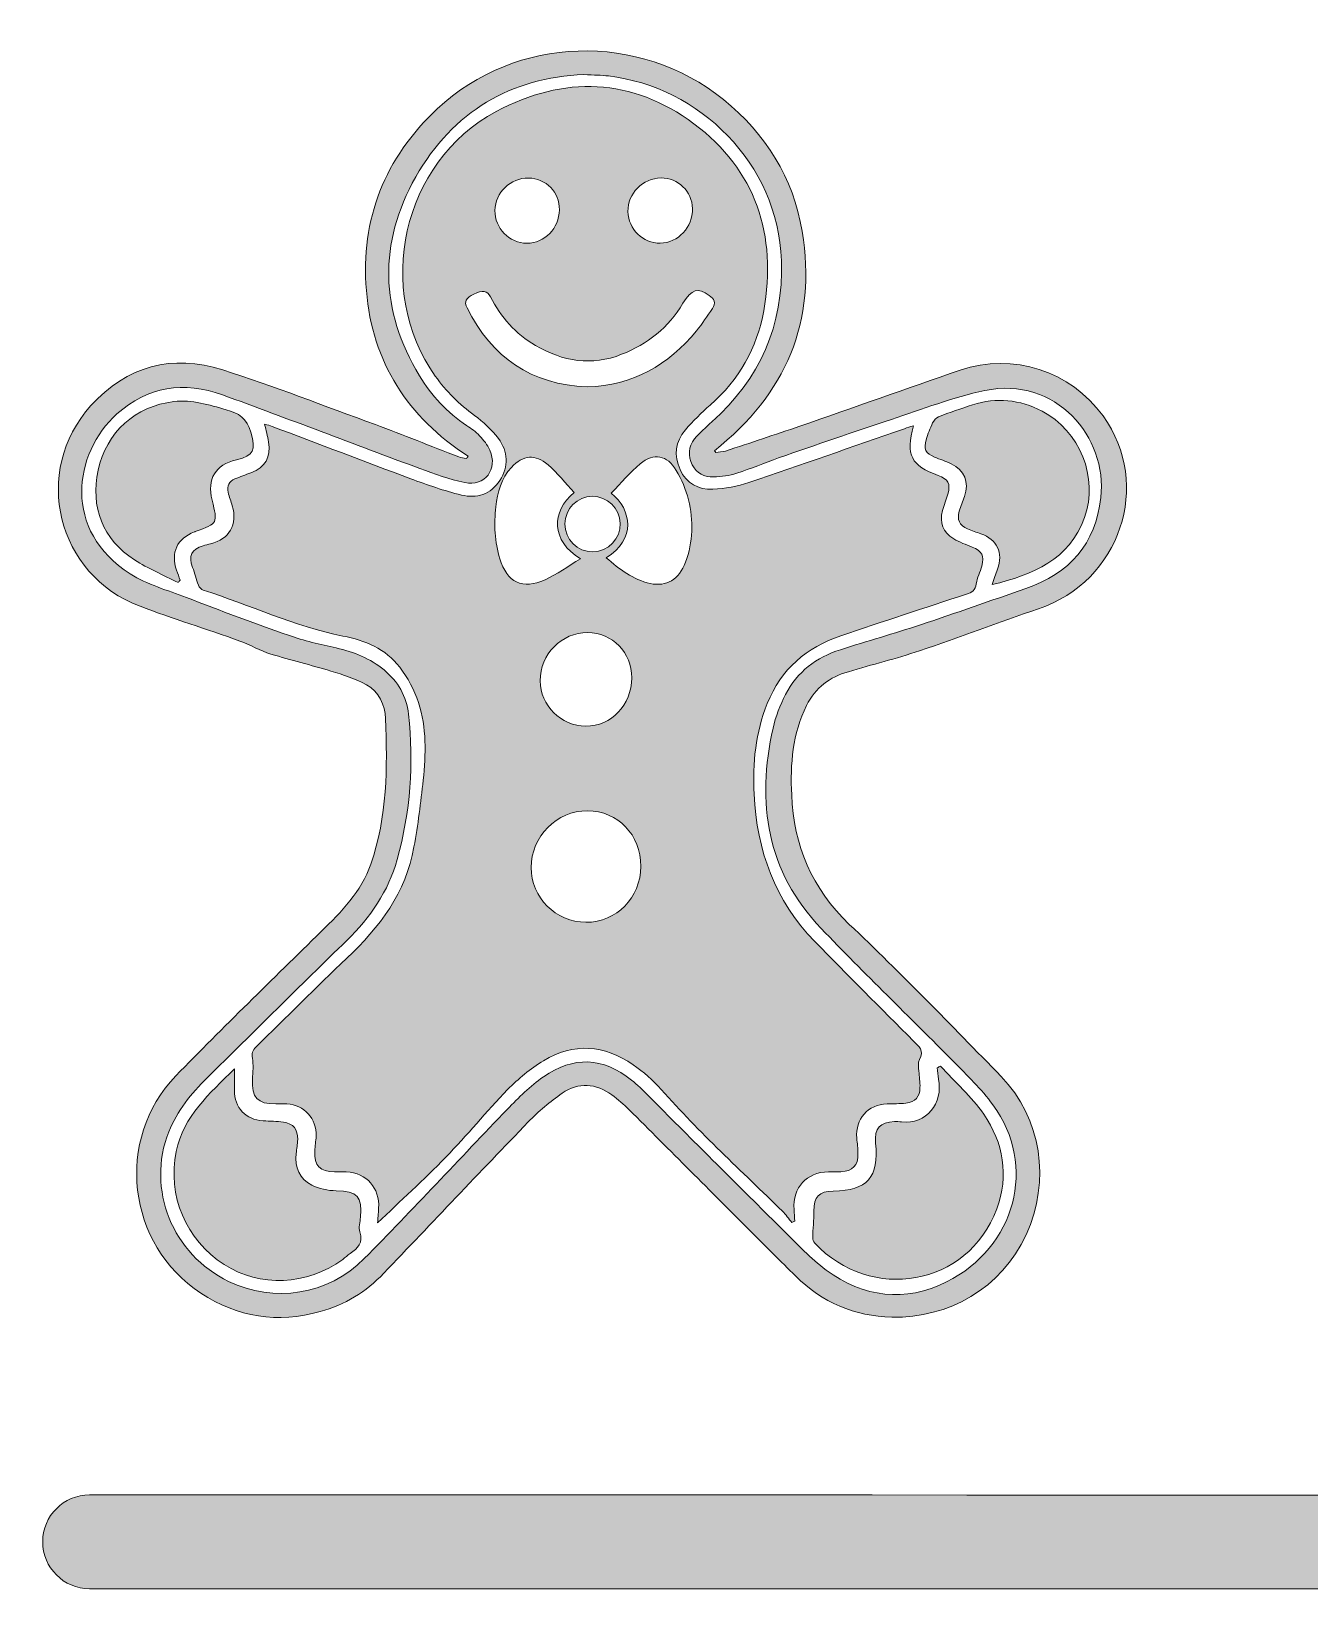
# Model space of a CAD drawing. Header units: inches. Extents: x 58 to 1022, y -797 to -283.
# Drawn here: x 67.8 to 185.8, y -506.6 to -361.8 of the extents above; entities that cross this region are included whole.
import ezdxf

# ---------------------------------------------------------------- set-up
doc = ezdxf.new("R2010")
doc.units = ezdxf.units.IN
doc.header["$MEASUREMENT"] = 0
doc.layers.add('Layer 1', color=7, linetype='Continuous')

# ---------------------------------------------------------------- blocks, each defined once
blk = doc.blocks.new('block 20')
at = {"layer": 'Layer 1', "true_color": 0x680b10}
h = blk.add_hatch(color=246, dxfattribs=at)
h.dxf.hatch_style = 2
edge = h.paths.add_edge_path()
edge.add_spline(control_points=[(945.03, -506.59), (919.17, -506.59), (882.68, -506.5), (831.04, -506.37), (695.54, -506.04), (468.75, -505.49), (73.21, -505.49), (70.82, -505.49), (68.89, -503.55), (68.89, -501.16), (68.89, -498.78), (70.82, -496.84), (73.21, -496.84), (468.76, -496.84), (695.55, -497.4), (831.06, -497.73), (959.47, -498.04), (999.78, -498.14), (1004.98, -497.23), (1006.61, -496.49), (1008.61, -496.82), (1009.91, -498.19), (1011.55, -499.92), (1011.48, -502.66), (1009.75, -504.3), (1007.88, -506.07), (1007.33, -506.59), (945.03, -506.59)], knot_values=[0, 0, 0, 0, 1, 1, 1, 2, 2, 2, 3, 3, 3, 4, 4, 4, 5, 5, 5, 6, 6, 6, 7, 7, 7, 8, 8, 8, 9, 9, 9, 9], degree=3, periodic=1)
edge = h.paths.add_edge_path()
edge.add_spline(control_points=[(1003.81, -498.02), (1003.81, -498.02), (1003.8, -498.02), (1003.8, -498.03), (1003.8, -498.02), (1003.81, -498.02), (1003.81, -498.02)], knot_values=[0, 0, 0, 0, 1, 1, 1, 2, 2, 2, 2], degree=3, periodic=1)
edge = h.paths.add_edge_path()
edge.add_spline(control_points=[(1003.82, -498.01), (1003.82, -498.01), (1003.82, -498.01), (1003.82, -498.01), (1003.82, -498.01), (1003.82, -498.01), (1003.82, -498.01)], knot_values=[0, 0, 0, 0, 1, 1, 1, 2, 2, 2, 2], degree=3, periodic=1)
at = {"layer": 'Layer 1', "lineweight": 0}
blk.add_open_spline([(945.03, -506.59), (919.17, -506.59), (882.68, -506.5), (831.04, -506.37), (695.54, -506.04), (468.75, -505.49), (73.21, -505.49), (70.82, -505.49), (68.89, -503.55), (68.89, -501.16), (68.89, -498.78), (70.82, -496.84), (73.21, -496.84), (468.76, -496.84), (695.55, -497.4), (831.06, -497.73), (959.47, -498.04), (999.78, -498.14), (1004.98, -497.23), (1006.61, -496.49), (1008.61, -496.82), (1009.91, -498.19), (1011.55, -499.92), (1011.48, -502.66), (1009.75, -504.3), (1007.88, -506.07), (1007.33, -506.59), (945.03, -506.59)], degree=3, knots=[0, 0, 0, 0, 1, 1, 1, 2, 2, 2, 3, 3, 3, 4, 4, 4, 5, 5, 5, 6, 6, 6, 7, 7, 7, 8, 8, 8, 9, 9, 9, 9], dxfattribs=at)
blk = doc.blocks.new('block 30')
at = {"layer": 'Layer 1', "true_color": 0x680b10}
h = blk.add_hatch(color=246, dxfattribs=at)
h.dxf.hatch_style = 2
edge = h.paths.add_edge_path()
edge.add_spline(control_points=[(130.99, -400.67), (131.29, -400.63), (131.61, -400.62), (131.89, -400.53), (134.18, -399.78), (136.47, -399.03), (138.75, -398.24), (143.69, -396.53), (148.62, -394.77), (153.56, -393.07), (158.41, -391.41), (163.74, -393.14), (166.73, -397.3), (171.3, -403.66), (168.32, -412.53), (160.77, -415.09), (157.1, -416.34), (153.48, -417.73), (149.8, -418.96), (147.64, -419.69), (145.42, -420.24), (143.23, -420.89), (141.52, -421.39), (140.19, -422.35), (139.37, -424), (138.07, -426.62), (137.87, -429.41), (138, -432.25), (138.21, -436.93), (139.84, -440.89), (143.32, -444.2), (148.11, -448.75), (152.72, -453.49), (157.32, -458.23), (161.05, -462.07), (161.92, -467.87), (159.63, -472.83), (157.34, -477.78), (152.49, -480.55), (147.24, -480.44), (143.81, -480.36), (140.81, -479.08), (138.35, -476.64), (136.98, -475.29), (135.62, -473.92), (134.25, -472.56), (130.5, -468.8), (126.76, -465.05), (123, -461.3), (122.51, -460.81), (121.98, -460.35), (121.42, -459.94), (119.93, -458.85), (118.34, -458.74), (116.83, -459.78), (115.71, -460.56), (114.64, -461.45), (113.7, -462.43), (109.22, -467.06), (104.81, -471.74), (100.36, -476.39), (98.73, -478.1), (96.76, -479.3), (94.49, -479.93), (90.59, -481.02), (86.87, -480.46), (83.49, -478.24), (76.66, -473.76), (75.52, -464.02), (81.18, -458.18), (85.56, -453.66), (90.09, -449.29), (94.58, -444.87), (96.45, -443.04), (98.28, -441.19), (99.17, -438.64), (100.7, -434.27), (100.7, -429.74), (100.52, -425.2), (100.47, -423.97), (99.93, -422.73), (98.77, -422.1), (97.75, -421.54), (96.61, -421.18), (95.49, -420.83), (93.65, -420.27), (91.78, -419.84), (89.95, -419.26), (88.96, -418.96), (88.06, -418.41), (87.08, -418.06), (84.02, -416.97), (80.91, -415.99), (77.87, -414.85), (70.2, -411.99), (67.85, -402.41), (73.34, -396.34), (76.65, -392.68), (80.84, -391.56), (85.5, -393.05), (90.25, -394.56), (94.9, -396.38), (99.59, -398.1), (102.16, -399.05), (104.71, -400.08), (107.28, -401.07), (107.49, -401.15), (107.73, -401.18), (107.97, -401.23), (108.03, -401.16), (108.09, -401.09), (108.15, -401.01), (102.56, -397.4), (99.31, -392.35), (98.76, -385.73), (98.22, -379.11), (100.45, -373.49), (105.3, -368.96), (112.57, -362.17), (123.91, -361.82), (131.71, -368.11), (135.61, -371.26), (138.14, -375.31), (138.97, -380.26), (140.35, -388.57), (137.47, -395.29), (130.87, -400.5), (130.91, -400.56), (130.95, -400.62), (130.99, -400.67)], knot_values=[0, 0, 0, 0, 1, 1, 1, 2, 2, 2, 3, 3, 3, 4, 4, 4, 5, 5, 5, 6, 6, 6, 7, 7, 7, 8, 8, 8, 9, 9, 9, 10, 10, 10, 11, 11, 11, 12, 12, 12, 13, 13, 13, 14, 14, 14, 15, 15, 15, 16, 16, 16, 17, 17, 17, 18, 18, 18, 19, 19, 19, 20, 20, 20, 21, 21, 21, 22, 22, 22, 23, 23, 23, 24, 24, 24, 25, 25, 25, 26, 26, 26, 27, 27, 27, 28, 28, 28, 29, 29, 29, 30, 30, 30, 31, 31, 31, 32, 32, 32, 33, 33, 33, 34, 34, 34, 35, 35, 35, 36, 36, 36, 37, 37, 37, 38, 38, 38, 39, 39, 39, 40, 40, 40, 41, 41, 41, 42, 42, 42, 43, 43, 43, 43], degree=3, periodic=1)
edge = h.paths.add_edge_path()
edge.add_spline(control_points=[(103.31, -375.25), (99.85, -381.34), (100.01, -387.56), (103.66, -393.59), (104.77, -395.41), (106.21, -396.98), (108.01, -398.18), (108.43, -398.46), (108.86, -398.75), (109.2, -399.12), (109.57, -399.51), (109.94, -399.96), (110.15, -400.46), (110.91, -402.22), (109.72, -403.81), (107.83, -403.44), (106.42, -403.16), (105.05, -402.65), (103.7, -402.15), (97.62, -399.9), (91.57, -397.57), (85.48, -395.35), (81.93, -394.05), (78.56, -394.6), (75.74, -397.11), (71.71, -400.71), (70.71, -407.91), (76.97, -411.87), (78.54, -412.85), (80.4, -413.38), (82.15, -414.05), (85.28, -415.24), (88.41, -416.43), (91.58, -417.53), (93, -418.03), (94.49, -418.39), (95.97, -418.7), (97.61, -419.04), (99.11, -419.69), (100.39, -420.73), (101.66, -421.76), (102.48, -423.18), (102.65, -424.81), (103.14, -429.34), (102.83, -433.82), (101.6, -438.22), (100.79, -441.14), (99.12, -443.56), (96.95, -445.68), (92.63, -449.89), (88.35, -454.12), (84.07, -458.37), (82.6, -459.82), (81.29, -461.39), (80.52, -463.34), (78.44, -468.62), (80.87, -474.67), (86.05, -477.14), (90.25, -479.14), (95.19, -478.43), (98.56, -475.04), (103.04, -470.52), (107.35, -465.84), (111.77, -461.26), (112.8, -460.18), (113.88, -459.12), (115.09, -458.27), (117.86, -456.33), (120.58, -456.45), (123.22, -458.57), (124.31, -459.44), (125.24, -460.5), (126.23, -461.48), (129.91, -465.14), (133.57, -468.81), (137.26, -472.45), (138.52, -473.7), (139.75, -475.04), (141.17, -476.09), (144.62, -478.63), (148.48, -479.1), (152.3, -477.19), (158.65, -474), (160.7, -466.48), (156.56, -460.84), (155.5, -459.4), (154.19, -458.12), (152.92, -456.84), (148.87, -452.74), (144.71, -448.75), (140.73, -444.58), (135.69, -439.32), (134.74, -432.97), (136.28, -426.09), (136.52, -425.03), (136.94, -423.98), (137.44, -423), (138.51, -420.9), (140.27, -419.56), (142.5, -418.86), (144.96, -418.08), (147.44, -417.37), (149.89, -416.56), (153.14, -415.49), (156.36, -414.34), (159.6, -413.22), (163.63, -411.84), (166.06, -409.11), (166.53, -404.82), (167.14, -399.26), (162.4, -393.58), (155.82, -394.95), (152.89, -395.57), (150.06, -396.68), (147.2, -397.62), (143.72, -398.77), (140.26, -399.96), (136.8, -401.16), (135.5, -401.61), (134.24, -402.17), (132.93, -402.58), (132.25, -402.8), (131.52, -402.89), (130.8, -402.92), (129.95, -402.95), (129.23, -402.6), (128.83, -401.81), (128.41, -400.98), (128.47, -400.14), (129.04, -399.42), (129.51, -398.84), (130.08, -398.35), (130.63, -397.85), (135.08, -393.88), (137.26, -388.93), (137.05, -382.97), (136.74, -373.95), (129.47, -366.92), (121.09, -365.93), (120.44, -365.86), (119.79, -365.85), (118.83, -365.79), (112.14, -366.09), (106.74, -369.18), (103.31, -375.25)], knot_values=[0, 0, 0, 0, 1, 1, 1, 2, 2, 2, 3, 3, 3, 4, 4, 4, 5, 5, 5, 6, 6, 6, 7, 7, 7, 8, 8, 8, 9, 9, 9, 10, 10, 10, 11, 11, 11, 12, 12, 12, 13, 13, 13, 14, 14, 14, 15, 15, 15, 16, 16, 16, 17, 17, 17, 18, 18, 18, 19, 19, 19, 20, 20, 20, 21, 21, 21, 22, 22, 22, 23, 23, 23, 24, 24, 24, 25, 25, 25, 26, 26, 26, 27, 27, 27, 28, 28, 28, 29, 29, 29, 30, 30, 30, 31, 31, 31, 32, 32, 32, 33, 33, 33, 34, 34, 34, 35, 35, 35, 36, 36, 36, 37, 37, 37, 38, 38, 38, 39, 39, 39, 40, 40, 40, 41, 41, 41, 42, 42, 42, 43, 43, 43, 44, 44, 44, 45, 45, 45, 46, 46, 46, 47, 47, 47, 48, 48, 48, 48], degree=3, periodic=1)
at = {"layer": 'Layer 1', "lineweight": 0}
for points, knots in [([(130.99, -400.67), (131.29, -400.63), (131.61, -400.62), (131.89, -400.53), (134.18, -399.78), (136.47, -399.03), (138.75, -398.24), (143.69, -396.53), (148.62, -394.77), (153.56, -393.07), (158.41, -391.41), (163.74, -393.14), (166.73, -397.3), (171.3, -403.66), (168.32, -412.53), (160.77, -415.09), (157.1, -416.34), (153.48, -417.73), (149.8, -418.96), (147.64, -419.69), (145.42, -420.24), (143.23, -420.89), (141.52, -421.39), (140.19, -422.35), (139.37, -424), (138.07, -426.62), (137.87, -429.41), (138, -432.25), (138.21, -436.93), (139.84, -440.89), (143.32, -444.2), (148.11, -448.75), (152.72, -453.49), (157.32, -458.23), (161.05, -462.07), (161.92, -467.87), (159.63, -472.83), (157.34, -477.78), (152.49, -480.55), (147.24, -480.44), (143.81, -480.36), (140.81, -479.08), (138.35, -476.64), (136.98, -475.29), (135.62, -473.92), (134.25, -472.56), (130.5, -468.8), (126.76, -465.05), (123, -461.3), (122.51, -460.81), (121.98, -460.35), (121.42, -459.94), (119.93, -458.85), (118.34, -458.74), (116.83, -459.78), (115.71, -460.56), (114.64, -461.45), (113.7, -462.43), (109.22, -467.06), (104.81, -471.74), (100.36, -476.39), (98.73, -478.1), (96.76, -479.3), (94.49, -479.93), (90.59, -481.02), (86.87, -480.46), (83.49, -478.24), (76.66, -473.76), (75.52, -464.02), (81.18, -458.18), (85.56, -453.66), (90.09, -449.29), (94.58, -444.87), (96.45, -443.04), (98.28, -441.19), (99.17, -438.64), (100.7, -434.27), (100.7, -429.74), (100.52, -425.2), (100.47, -423.97), (99.93, -422.73), (98.77, -422.1), (97.75, -421.54), (96.61, -421.18), (95.49, -420.83), (93.65, -420.27), (91.78, -419.84), (89.95, -419.26), (88.96, -418.96), (88.06, -418.41), (87.08, -418.06), (84.02, -416.97), (80.91, -415.99), (77.87, -414.85), (70.2, -411.99), (67.85, -402.41), (73.34, -396.34), (76.65, -392.68), (80.84, -391.56), (85.5, -393.05), (90.25, -394.56), (94.9, -396.38), (99.59, -398.1), (102.16, -399.05), (104.71, -400.08), (107.28, -401.07), (107.49, -401.15), (107.73, -401.18), (107.97, -401.23), (108.03, -401.16), (108.09, -401.09), (108.15, -401.01), (102.56, -397.4), (99.31, -392.35), (98.76, -385.73), (98.22, -379.11), (100.45, -373.49), (105.3, -368.96), (112.57, -362.17), (123.91, -361.82), (131.71, -368.11), (135.61, -371.26), (138.14, -375.31), (138.97, -380.26), (140.35, -388.57), (137.47, -395.29), (130.87, -400.5), (130.91, -400.56), (130.95, -400.62), (130.99, -400.67)], [0, 0, 0, 0, 1, 1, 1, 2, 2, 2, 3, 3, 3, 4, 4, 4, 5, 5, 5, 6, 6, 6, 7, 7, 7, 8, 8, 8, 9, 9, 9, 10, 10, 10, 11, 11, 11, 12, 12, 12, 13, 13, 13, 14, 14, 14, 15, 15, 15, 16, 16, 16, 17, 17, 17, 18, 18, 18, 19, 19, 19, 20, 20, 20, 21, 21, 21, 22, 22, 22, 23, 23, 23, 24, 24, 24, 25, 25, 25, 26, 26, 26, 27, 27, 27, 28, 28, 28, 29, 29, 29, 30, 30, 30, 31, 31, 31, 32, 32, 32, 33, 33, 33, 34, 34, 34, 35, 35, 35, 36, 36, 36, 37, 37, 37, 38, 38, 38, 39, 39, 39, 40, 40, 40, 41, 41, 41, 42, 42, 42, 43, 43, 43, 43]), ([(103.31, -375.25), (99.85, -381.34), (100.01, -387.56), (103.66, -393.59), (104.77, -395.41), (106.21, -396.98), (108.01, -398.18), (108.43, -398.46), (108.86, -398.75), (109.2, -399.12), (109.57, -399.51), (109.94, -399.96), (110.15, -400.46), (110.91, -402.22), (109.72, -403.81), (107.83, -403.44), (106.42, -403.16), (105.05, -402.65), (103.7, -402.15), (97.62, -399.9), (91.57, -397.57), (85.48, -395.35), (81.93, -394.05), (78.56, -394.6), (75.74, -397.11), (71.71, -400.71), (70.71, -407.91), (76.97, -411.87), (78.54, -412.85), (80.4, -413.38), (82.15, -414.05), (85.28, -415.24), (88.41, -416.43), (91.58, -417.53), (93, -418.03), (94.49, -418.39), (95.97, -418.7), (97.61, -419.04), (99.11, -419.69), (100.39, -420.73), (101.66, -421.76), (102.48, -423.18), (102.65, -424.81), (103.14, -429.34), (102.83, -433.82), (101.6, -438.22), (100.79, -441.14), (99.12, -443.56), (96.95, -445.68), (92.63, -449.89), (88.35, -454.12), (84.07, -458.37), (82.6, -459.82), (81.29, -461.39), (80.52, -463.34), (78.44, -468.62), (80.87, -474.67), (86.05, -477.14), (90.25, -479.14), (95.19, -478.43), (98.56, -475.04), (103.04, -470.52), (107.35, -465.84), (111.77, -461.26), (112.8, -460.18), (113.88, -459.12), (115.09, -458.27), (117.86, -456.33), (120.58, -456.45), (123.22, -458.57), (124.31, -459.44), (125.24, -460.5), (126.23, -461.48), (129.91, -465.14), (133.57, -468.81), (137.26, -472.45), (138.52, -473.7), (139.75, -475.04), (141.17, -476.09), (144.62, -478.63), (148.48, -479.1), (152.3, -477.19), (158.65, -474), (160.7, -466.48), (156.56, -460.84), (155.5, -459.4), (154.19, -458.12), (152.92, -456.84), (148.87, -452.74), (144.71, -448.75), (140.73, -444.58), (135.69, -439.32), (134.74, -432.97), (136.28, -426.09), (136.52, -425.03), (136.94, -423.98), (137.44, -423), (138.51, -420.9), (140.27, -419.56), (142.5, -418.86), (144.96, -418.08), (147.44, -417.37), (149.89, -416.56), (153.14, -415.49), (156.36, -414.34), (159.6, -413.22), (163.63, -411.84), (166.06, -409.11), (166.53, -404.82), (167.14, -399.26), (162.4, -393.58), (155.82, -394.95), (152.89, -395.57), (150.06, -396.68), (147.2, -397.62), (143.72, -398.77), (140.26, -399.96), (136.8, -401.16), (135.5, -401.61), (134.24, -402.17), (132.93, -402.58), (132.25, -402.8), (131.52, -402.89), (130.8, -402.92), (129.95, -402.95), (129.23, -402.6), (128.83, -401.81), (128.41, -400.98), (128.47, -400.14), (129.04, -399.42), (129.51, -398.84), (130.08, -398.35), (130.63, -397.85), (135.08, -393.88), (137.26, -388.93), (137.05, -382.97), (136.74, -373.95), (129.47, -366.92), (121.09, -365.93), (120.44, -365.86), (119.79, -365.85), (118.83, -365.79), (112.14, -366.09), (106.74, -369.18), (103.31, -375.25)], [0, 0, 0, 0, 1, 1, 1, 2, 2, 2, 3, 3, 3, 4, 4, 4, 5, 5, 5, 6, 6, 6, 7, 7, 7, 8, 8, 8, 9, 9, 9, 10, 10, 10, 11, 11, 11, 12, 12, 12, 13, 13, 13, 14, 14, 14, 15, 15, 15, 16, 16, 16, 17, 17, 17, 18, 18, 18, 19, 19, 19, 20, 20, 20, 21, 21, 21, 22, 22, 22, 23, 23, 23, 24, 24, 24, 25, 25, 25, 26, 26, 26, 27, 27, 27, 28, 28, 28, 29, 29, 29, 30, 30, 30, 31, 31, 31, 32, 32, 32, 33, 33, 33, 34, 34, 34, 35, 35, 35, 36, 36, 36, 37, 37, 37, 38, 38, 38, 39, 39, 39, 40, 40, 40, 41, 41, 41, 42, 42, 42, 43, 43, 43, 44, 44, 44, 45, 45, 45, 46, 46, 46, 47, 47, 47, 48, 48, 48, 48])]:
    blk.add_open_spline(points, degree=3, knots=knots, dxfattribs=at)
blk = doc.blocks.new('block 31')
at = {"layer": 'Layer 1', "true_color": 0x680b10}
h = blk.add_hatch(color=246, dxfattribs=at)
h.dxf.hatch_style = 2
edge = h.paths.add_edge_path()
edge.add_spline(control_points=[(99.89, -470.39), (99.99, -468.49), (98.81, -467.17), (96.9, -467.03), (96.54, -467.01), (96.18, -467.03), (95.82, -467.03), (94.48, -467.03), (93.93, -466.46), (94, -465.11), (94.02, -464.65), (94.1, -464.2), (94.12, -463.74), (94.18, -462.12), (93.04, -460.86), (91.42, -460.76), (91.09, -460.73), (90.75, -460.76), (90.41, -460.77), (88.7, -460.77), (88.15, -460.18), (88.25, -458.48), (88.29, -457.83), (88.34, -457.17), (88.24, -456.54), (88.18, -456.1), (88.25, -455.82), (88.56, -455.52), (91.36, -452.8), (94.1, -450.01), (96.94, -447.33), (99.99, -444.48), (102.4, -441.27), (103.15, -437.06), (103.52, -435.02), (103.78, -432.96), (104, -430.9), (104.25, -428.5), (104.33, -426.06), (103.56, -423.74), (103.18, -422.58), (102.57, -421.44), (101.83, -420.47), (100.54, -418.77), (98.61, -418), (96.6, -417.6), (92.12, -416.72), (88.02, -414.73), (83.7, -413.36), (83.52, -413.31), (83.33, -413.09), (83.26, -412.91), (83.05, -412.37), (82.92, -411.81), (82.72, -411.27), (82.33, -410.2), (82.6, -409.62), (83.69, -409.27), (83.91, -409.2), (84.15, -409.15), (84.38, -409.09), (86.11, -408.68), (86.9, -407.3), (86.38, -405.58), (86.26, -405.17), (86.11, -404.76), (86.01, -404.34), (85.88, -403.77), (86.07, -403.33), (86.63, -403.11), (87.12, -402.91), (87.62, -402.73), (88.11, -402.54), (89.46, -402.01), (89.97, -401.12), (89.73, -399.69), (89.64, -399.16), (89.5, -398.63), (89.37, -398.04), (89.66, -398.13), (89.87, -398.19), (90.07, -398.26), (94.33, -399.87), (98.58, -401.5), (102.85, -403.09), (104.39, -403.66), (105.94, -404.21), (107.52, -404.59), (108.94, -404.94), (110.24, -404.53), (111.07, -403.24), (111.91, -401.95), (111.84, -400.58), (110.94, -399.38), (110.33, -398.57), (109.55, -397.84), (108.72, -397.24), (107.32, -396.22), (106.12, -395.02), (105.12, -393.62), (99.48, -385.73), (102, -373.88), (110.72, -369.22), (117, -365.86), (123.27, -366.09), (128.98, -370.34), (134.7, -374.6), (136.66, -380.61), (135.42, -387.59), (134.81, -391.02), (133.15, -393.96), (130.49, -396.29), (129.67, -397), (128.9, -397.77), (128.19, -398.58), (127.25, -399.67), (127.12, -400.93), (127.7, -402.24), (128.28, -403.53), (129.39, -404.12), (130.74, -404.05), (131.85, -403.99), (133, -403.79), (134.06, -403.44), (138.85, -401.82), (143.62, -400.13), (148.4, -398.47), (148.66, -398.38), (148.92, -398.31), (149.24, -398.21), (148.5, -400.9), (149.02, -401.9), (151.52, -402.78), (152.43, -403.1), (152.68, -403.57), (152.41, -404.51), (152.27, -405.02), (152.05, -405.51), (151.92, -406.02), (151.63, -407.17), (151.94, -408), (152.95, -408.63), (153.48, -408.95), (154.08, -409.17), (154.66, -409.4), (155.56, -409.76), (155.81, -410.19), (155.55, -411.14), (155.39, -411.69), (155.12, -412.23), (155.03, -412.79), (154.94, -413.36), (154.63, -413.57), (154.13, -413.74), (150.26, -415), (146.4, -416.27), (142.54, -417.58), (139.36, -418.65), (137.03, -420.64), (135.75, -423.81), (134.66, -426.51), (134.39, -429.33), (134.53, -432.19), (134.79, -437.38), (136.44, -442.01), (140.14, -445.78), (143.16, -448.87), (146.21, -451.92), (149.25, -454.98), (149.73, -455.46), (150.26, -455.85), (149.78, -456.67), (149.62, -456.94), (149.72, -457.38), (149.74, -457.74), (149.76, -458.24), (149.86, -458.75), (149.84, -459.25), (149.83, -460.12), (149.4, -460.6), (148.54, -460.7), (147.97, -460.77), (147.38, -460.73), (146.8, -460.75), (145.04, -460.83), (143.86, -462.17), (144.01, -463.92), (144.05, -464.4), (144.12, -464.88), (144.12, -465.36), (144.13, -466.44), (143.62, -466.97), (142.55, -467.03), (142.17, -467.05), (141.78, -467.01), (141.4, -467.02), (139.35, -467.09), (138.1, -468.46), (138.22, -470.5), (138.24, -470.86), (138.26, -471.22), (138.28, -471.58), (138.19, -471.63), (138.11, -471.67), (138.02, -471.72), (137.73, -471.37), (137.47, -470.98), (137.15, -470.66), (133.37, -466.97), (129.47, -463.41), (125.97, -459.44), (125.22, -458.57), (124.31, -457.82), (123.37, -457.16), (120.71, -455.3), (117.89, -455.1), (115.1, -456.79), (113.9, -457.51), (112.77, -458.44), (111.79, -459.45), (109.83, -461.47), (108.05, -463.67), (106.08, -465.69), (104.05, -467.78), (101.88, -469.74), (99.79, -471.74), (99.82, -471.38), (99.87, -470.88), (99.89, -470.39)], knot_values=[0, 0, 0, 0, 1, 1, 1, 2, 2, 2, 3, 3, 3, 4, 4, 4, 5, 5, 5, 6, 6, 6, 7, 7, 7, 8, 8, 8, 9, 9, 9, 10, 10, 10, 11, 11, 11, 12, 12, 12, 13, 13, 13, 14, 14, 14, 15, 15, 15, 16, 16, 16, 17, 17, 17, 18, 18, 18, 19, 19, 19, 20, 20, 20, 21, 21, 21, 22, 22, 22, 23, 23, 23, 24, 24, 24, 25, 25, 25, 26, 26, 26, 27, 27, 27, 28, 28, 28, 29, 29, 29, 30, 30, 30, 31, 31, 31, 32, 32, 32, 33, 33, 33, 34, 34, 34, 35, 35, 35, 36, 36, 36, 37, 37, 37, 38, 38, 38, 39, 39, 39, 40, 40, 40, 41, 41, 41, 42, 42, 42, 43, 43, 43, 44, 44, 44, 45, 45, 45, 46, 46, 46, 47, 47, 47, 48, 48, 48, 49, 49, 49, 50, 50, 50, 51, 51, 51, 52, 52, 52, 53, 53, 53, 54, 54, 54, 55, 55, 55, 56, 56, 56, 57, 57, 57, 58, 58, 58, 59, 59, 59, 60, 60, 60, 61, 61, 61, 62, 62, 62, 63, 63, 63, 64, 64, 64, 65, 65, 65, 66, 66, 66, 67, 67, 67, 68, 68, 68, 69, 69, 69, 70, 70, 70, 71, 71, 71, 72, 72, 72, 73, 73, 73, 74, 74, 74, 75, 75, 75, 76, 76, 76, 76], degree=3, periodic=1)
edge = h.paths.add_edge_path()
edge.add_spline(control_points=[(113.96, -438.95), (113.95, -441.72), (116.23, -444), (119.02, -444.01), (121.84, -444.01), (124.07, -441.74), (124.08, -438.86), (124.09, -435.94), (121.97, -433.74), (119.15, -433.72), (116.34, -433.71), (113.96, -436.09), (113.96, -438.95)], knot_values=[0, 0, 0, 0, 1, 1, 1, 2, 2, 2, 3, 3, 3, 4, 4, 4, 4], degree=3, periodic=1)
edge = h.paths.add_edge_path()
edge.add_spline(control_points=[(129.22, -389.44), (129.75, -388.79), (130.2, -388.08), (130.68, -387.39), (131.04, -386.88), (130.86, -386.5), (130.39, -386.17), (129.34, -385.43), (128.76, -385.58), (127.97, -386.9), (126.65, -389.16), (124.68, -390.67), (122.31, -391.61), (119.56, -392.71), (116.9, -392.27), (114.36, -390.79), (112.51, -389.71), (111.17, -388.19), (110.21, -386.3), (109.92, -385.73), (109.47, -385.67), (108.67, -386.06), (107.95, -386.4), (107.75, -386.75), (108.05, -387.33), (110.35, -391.89), (113.98, -394.42), (119.14, -394.62), (123.33, -394.48), (126.62, -392.61), (129.22, -389.44)], knot_values=[0, 0, 0, 0, 1, 1, 1, 2, 2, 2, 3, 3, 3, 4, 4, 4, 5, 5, 5, 6, 6, 6, 7, 7, 7, 8, 8, 8, 9, 9, 9, 10, 10, 10, 10], degree=3, periodic=1)
edge = h.paths.add_edge_path()
edge.add_spline(control_points=[(120.89, -410.38), (122.12, -411.43), (123.36, -412.4), (124.95, -412.75), (126.45, -413.08), (127.61, -412.39), (128.21, -410.79), (128.91, -408.91), (128.95, -406.96), (128.48, -405.03), (128.25, -404.09), (127.86, -403.15), (127.35, -402.32), (126.5, -400.9), (125.3, -400.67), (124.02, -401.72), (123.07, -402.5), (122.28, -403.48), (121.36, -404.42), (123.25, -405.95), (123.67, -408.67), (120.89, -410.38)], knot_values=[0, 0, 0, 0, 1, 1, 1, 2, 2, 2, 3, 3, 3, 4, 4, 4, 5, 5, 5, 6, 6, 6, 7, 7, 7, 7], degree=3, periodic=1)
edge = h.paths.add_edge_path()
edge.add_spline(control_points=[(117.93, -404.36), (117.13, -403.5), (116.4, -402.56), (115.52, -401.8), (114.35, -400.78), (113.22, -400.91), (112.14, -402.04), (111.18, -403.06), (110.86, -404.34), (110.7, -405.67), (110.52, -407.29), (110.59, -408.9), (111.07, -410.47), (111.72, -412.64), (113.17, -413.35), (115.24, -412.41), (116.34, -411.91), (117.34, -411.18), (118.51, -410.47), (115.79, -408.84), (115.79, -406.1), (117.93, -404.36)], knot_values=[0, 0, 0, 0, 1, 1, 1, 2, 2, 2, 3, 3, 3, 4, 4, 4, 5, 5, 5, 6, 6, 6, 7, 7, 7, 7], degree=3, periodic=1)
edge = h.paths.add_edge_path()
edge.add_spline(control_points=[(119.17, -417.28), (116.77, -417.27), (114.78, -419.29), (114.79, -421.73), (114.8, -424), (116.71, -425.91), (119, -425.91), (121.37, -425.92), (123.23, -423.97), (123.24, -421.45), (123.25, -419.11), (121.48, -417.3), (119.17, -417.28)], knot_values=[0, 0, 0, 0, 1, 1, 1, 2, 2, 2, 3, 3, 3, 4, 4, 4, 4], degree=3, periodic=1)
edge = h.paths.add_edge_path()
edge.add_spline(control_points=[(113.57, -381.36), (115.21, -381.36), (116.54, -379.98), (116.57, -378.27), (116.59, -376.65), (115.35, -375.38), (113.72, -375.35), (112.06, -375.32), (110.64, -376.69), (110.62, -378.33), (110.6, -379.98), (111.94, -381.36), (113.57, -381.36)], knot_values=[0, 0, 0, 0, 1, 1, 1, 2, 2, 2, 3, 3, 3, 4, 4, 4, 4], degree=3, periodic=1)
edge = h.paths.add_edge_path()
edge.add_spline(control_points=[(125.87, -381.36), (127.53, -381.33), (128.89, -379.88), (128.85, -378.16), (128.81, -376.59), (127.51, -375.32), (125.95, -375.34), (124.25, -375.35), (122.85, -376.78), (122.89, -378.44), (122.93, -380.07), (124.28, -381.38), (125.87, -381.36)], knot_values=[0, 0, 0, 0, 1, 1, 1, 2, 2, 2, 3, 3, 3, 4, 4, 4, 4], degree=3, periodic=1)
edge = h.paths.add_edge_path()
edge.add_spline(control_points=[(122.19, -407.21), (122.16, -405.84), (120.97, -404.69), (119.6, -404.71), (118.23, -404.72), (117.07, -405.88), (117.07, -407.26), (117.07, -408.68), (118.24, -409.85), (119.65, -409.83), (121.06, -409.81), (122.23, -408.6), (122.19, -407.21)], knot_values=[0, 0, 0, 0, 1, 1, 1, 2, 2, 2, 3, 3, 3, 4, 4, 4, 4], degree=3, periodic=1)
at = {"layer": 'Layer 1', "lineweight": 0}
for points, knots in [([(99.89, -470.39), (99.99, -468.49), (98.81, -467.17), (96.9, -467.03), (96.54, -467.01), (96.18, -467.03), (95.82, -467.03), (94.48, -467.03), (93.93, -466.46), (94, -465.11), (94.02, -464.65), (94.1, -464.2), (94.12, -463.74), (94.18, -462.12), (93.04, -460.86), (91.42, -460.76), (91.09, -460.73), (90.75, -460.76), (90.41, -460.77), (88.7, -460.77), (88.15, -460.18), (88.25, -458.48), (88.29, -457.83), (88.34, -457.17), (88.24, -456.54), (88.18, -456.1), (88.25, -455.82), (88.56, -455.52), (91.36, -452.8), (94.1, -450.01), (96.94, -447.33), (99.99, -444.48), (102.4, -441.27), (103.15, -437.06), (103.52, -435.02), (103.78, -432.96), (104, -430.9), (104.25, -428.5), (104.33, -426.06), (103.56, -423.74), (103.18, -422.58), (102.57, -421.44), (101.83, -420.47), (100.54, -418.77), (98.61, -418), (96.6, -417.6), (92.12, -416.72), (88.02, -414.73), (83.7, -413.36), (83.52, -413.31), (83.33, -413.09), (83.26, -412.91), (83.05, -412.37), (82.92, -411.81), (82.72, -411.27), (82.33, -410.2), (82.6, -409.62), (83.69, -409.27), (83.91, -409.2), (84.15, -409.15), (84.38, -409.09), (86.11, -408.68), (86.9, -407.3), (86.38, -405.58), (86.26, -405.17), (86.11, -404.76), (86.01, -404.34), (85.88, -403.77), (86.07, -403.33), (86.63, -403.11), (87.12, -402.91), (87.62, -402.73), (88.11, -402.54), (89.46, -402.01), (89.97, -401.12), (89.73, -399.69), (89.64, -399.16), (89.5, -398.63), (89.37, -398.04), (89.66, -398.13), (89.87, -398.19), (90.07, -398.26), (94.33, -399.87), (98.58, -401.5), (102.85, -403.09), (104.39, -403.66), (105.94, -404.21), (107.52, -404.59), (108.94, -404.94), (110.24, -404.53), (111.07, -403.24), (111.91, -401.95), (111.84, -400.58), (110.94, -399.38), (110.33, -398.57), (109.55, -397.84), (108.72, -397.24), (107.32, -396.22), (106.12, -395.02), (105.12, -393.62), (99.48, -385.73), (102, -373.88), (110.72, -369.22), (117, -365.86), (123.27, -366.09), (128.98, -370.34), (134.7, -374.6), (136.66, -380.61), (135.42, -387.59), (134.81, -391.02), (133.15, -393.96), (130.49, -396.29), (129.67, -397), (128.9, -397.77), (128.19, -398.58), (127.25, -399.67), (127.12, -400.93), (127.7, -402.24), (128.28, -403.53), (129.39, -404.12), (130.74, -404.05), (131.85, -403.99), (133, -403.79), (134.06, -403.44), (138.85, -401.82), (143.62, -400.13), (148.4, -398.47), (148.66, -398.38), (148.92, -398.31), (149.24, -398.21), (148.5, -400.9), (149.02, -401.9), (151.52, -402.78), (152.43, -403.1), (152.68, -403.57), (152.41, -404.51), (152.27, -405.02), (152.05, -405.51), (151.92, -406.02), (151.63, -407.17), (151.94, -408), (152.95, -408.63), (153.48, -408.95), (154.08, -409.17), (154.66, -409.4), (155.56, -409.76), (155.81, -410.19), (155.55, -411.14), (155.39, -411.69), (155.12, -412.23), (155.03, -412.79), (154.94, -413.36), (154.63, -413.57), (154.13, -413.74), (150.26, -415), (146.4, -416.27), (142.54, -417.58), (139.36, -418.65), (137.03, -420.64), (135.75, -423.81), (134.66, -426.51), (134.39, -429.33), (134.53, -432.19), (134.79, -437.38), (136.44, -442.01), (140.14, -445.78), (143.16, -448.87), (146.21, -451.92), (149.25, -454.98), (149.73, -455.46), (150.26, -455.85), (149.78, -456.67), (149.62, -456.94), (149.72, -457.38), (149.74, -457.74), (149.76, -458.24), (149.86, -458.75), (149.84, -459.25), (149.83, -460.12), (149.4, -460.6), (148.54, -460.7), (147.97, -460.77), (147.38, -460.73), (146.8, -460.75), (145.04, -460.83), (143.86, -462.17), (144.01, -463.92), (144.05, -464.4), (144.12, -464.88), (144.12, -465.36), (144.13, -466.44), (143.62, -466.97), (142.55, -467.03), (142.17, -467.05), (141.78, -467.01), (141.4, -467.02), (139.35, -467.09), (138.1, -468.46), (138.22, -470.5), (138.24, -470.86), (138.26, -471.22), (138.28, -471.58), (138.19, -471.63), (138.11, -471.67), (138.02, -471.72), (137.73, -471.37), (137.47, -470.98), (137.15, -470.66), (133.37, -466.97), (129.47, -463.41), (125.97, -459.44), (125.22, -458.57), (124.31, -457.82), (123.37, -457.16), (120.71, -455.3), (117.89, -455.1), (115.1, -456.79), (113.9, -457.51), (112.77, -458.44), (111.79, -459.45), (109.83, -461.47), (108.05, -463.67), (106.08, -465.69), (104.05, -467.78), (101.88, -469.74), (99.79, -471.74), (99.82, -471.38), (99.87, -470.88), (99.89, -470.39)], [0, 0, 0, 0, 1, 1, 1, 2, 2, 2, 3, 3, 3, 4, 4, 4, 5, 5, 5, 6, 6, 6, 7, 7, 7, 8, 8, 8, 9, 9, 9, 10, 10, 10, 11, 11, 11, 12, 12, 12, 13, 13, 13, 14, 14, 14, 15, 15, 15, 16, 16, 16, 17, 17, 17, 18, 18, 18, 19, 19, 19, 20, 20, 20, 21, 21, 21, 22, 22, 22, 23, 23, 23, 24, 24, 24, 25, 25, 25, 26, 26, 26, 27, 27, 27, 28, 28, 28, 29, 29, 29, 30, 30, 30, 31, 31, 31, 32, 32, 32, 33, 33, 33, 34, 34, 34, 35, 35, 35, 36, 36, 36, 37, 37, 37, 38, 38, 38, 39, 39, 39, 40, 40, 40, 41, 41, 41, 42, 42, 42, 43, 43, 43, 44, 44, 44, 45, 45, 45, 46, 46, 46, 47, 47, 47, 48, 48, 48, 49, 49, 49, 50, 50, 50, 51, 51, 51, 52, 52, 52, 53, 53, 53, 54, 54, 54, 55, 55, 55, 56, 56, 56, 57, 57, 57, 58, 58, 58, 59, 59, 59, 60, 60, 60, 61, 61, 61, 62, 62, 62, 63, 63, 63, 64, 64, 64, 65, 65, 65, 66, 66, 66, 67, 67, 67, 68, 68, 68, 69, 69, 69, 70, 70, 70, 71, 71, 71, 72, 72, 72, 73, 73, 73, 74, 74, 74, 75, 75, 75, 76, 76, 76, 76]), ([(113.57, -381.36), (115.21, -381.36), (116.54, -379.98), (116.57, -378.27), (116.59, -376.65), (115.35, -375.38), (113.72, -375.35), (112.06, -375.32), (110.64, -376.69), (110.62, -378.33), (110.6, -379.98), (111.94, -381.36), (113.57, -381.36)], [0, 0, 0, 0, 1, 1, 1, 2, 2, 2, 3, 3, 3, 4, 4, 4, 4]), ([(125.87, -381.36), (127.53, -381.33), (128.89, -379.88), (128.85, -378.16), (128.81, -376.59), (127.51, -375.32), (125.95, -375.34), (124.25, -375.35), (122.85, -376.78), (122.89, -378.44), (122.93, -380.07), (124.28, -381.38), (125.87, -381.36)], [0, 0, 0, 0, 1, 1, 1, 2, 2, 2, 3, 3, 3, 4, 4, 4, 4]), ([(129.22, -389.44), (129.75, -388.79), (130.2, -388.08), (130.68, -387.39), (131.04, -386.88), (130.86, -386.5), (130.39, -386.17), (129.34, -385.43), (128.76, -385.58), (127.97, -386.9), (126.65, -389.16), (124.68, -390.67), (122.31, -391.61), (119.56, -392.71), (116.9, -392.27), (114.36, -390.79), (112.51, -389.71), (111.17, -388.19), (110.21, -386.3), (109.92, -385.73), (109.47, -385.67), (108.67, -386.06), (107.95, -386.4), (107.75, -386.75), (108.05, -387.33), (110.35, -391.89), (113.98, -394.42), (119.14, -394.62), (123.33, -394.48), (126.62, -392.61), (129.22, -389.44)], [0, 0, 0, 0, 1, 1, 1, 2, 2, 2, 3, 3, 3, 4, 4, 4, 5, 5, 5, 6, 6, 6, 7, 7, 7, 8, 8, 8, 9, 9, 9, 10, 10, 10, 10]), ([(117.93, -404.36), (117.13, -403.5), (116.4, -402.56), (115.52, -401.8), (114.35, -400.78), (113.22, -400.91), (112.14, -402.04), (111.18, -403.06), (110.86, -404.34), (110.7, -405.67), (110.52, -407.29), (110.59, -408.9), (111.07, -410.47), (111.72, -412.64), (113.17, -413.35), (115.24, -412.41), (116.34, -411.91), (117.34, -411.18), (118.51, -410.47), (115.79, -408.84), (115.79, -406.1), (117.93, -404.36)], [0, 0, 0, 0, 1, 1, 1, 2, 2, 2, 3, 3, 3, 4, 4, 4, 5, 5, 5, 6, 6, 6, 7, 7, 7, 7]), ([(120.89, -410.38), (122.12, -411.43), (123.36, -412.4), (124.95, -412.75), (126.45, -413.08), (127.61, -412.39), (128.21, -410.79), (128.91, -408.91), (128.95, -406.96), (128.48, -405.03), (128.25, -404.09), (127.86, -403.15), (127.35, -402.32), (126.5, -400.9), (125.3, -400.67), (124.02, -401.72), (123.07, -402.5), (122.28, -403.48), (121.36, -404.42), (123.25, -405.95), (123.67, -408.67), (120.89, -410.38)], [0, 0, 0, 0, 1, 1, 1, 2, 2, 2, 3, 3, 3, 4, 4, 4, 5, 5, 5, 6, 6, 6, 7, 7, 7, 7]), ([(122.19, -407.21), (122.16, -405.84), (120.97, -404.69), (119.6, -404.71), (118.23, -404.72), (117.07, -405.88), (117.07, -407.26), (117.07, -408.68), (118.24, -409.85), (119.65, -409.83), (121.06, -409.81), (122.23, -408.6), (122.19, -407.21)], [0, 0, 0, 0, 1, 1, 1, 2, 2, 2, 3, 3, 3, 4, 4, 4, 4]), ([(119.17, -417.28), (116.77, -417.27), (114.78, -419.29), (114.79, -421.73), (114.8, -424), (116.71, -425.91), (119, -425.91), (121.37, -425.92), (123.23, -423.97), (123.24, -421.45), (123.25, -419.11), (121.48, -417.3), (119.17, -417.28)], [0, 0, 0, 0, 1, 1, 1, 2, 2, 2, 3, 3, 3, 4, 4, 4, 4]), ([(113.96, -438.95), (113.95, -441.72), (116.23, -444), (119.02, -444.01), (121.84, -444.01), (124.07, -441.74), (124.08, -438.86), (124.09, -435.94), (121.97, -433.74), (119.15, -433.72), (116.34, -433.71), (113.96, -436.09), (113.96, -438.95)], [0, 0, 0, 0, 1, 1, 1, 2, 2, 2, 3, 3, 3, 4, 4, 4, 4])]:
    blk.add_open_spline(points, degree=3, knots=knots, dxfattribs=at)
blk = doc.blocks.new('block 32')
at = {"layer": 'Layer 1', "true_color": 0x680b10}
h = blk.add_hatch(color=246, dxfattribs=at)
h.dxf.hatch_style = 2
edge = h.paths.add_edge_path()
edge.add_spline(control_points=[(151.43, -457.43), (151.47, -457.78), (151.48, -458.13), (151.55, -458.47), (151.99, -460.71), (150.44, -462.69), (148.14, -462.42), (147.92, -462.4), (147.7, -462.4), (147.49, -462.4), (146.15, -462.42), (145.61, -463.04), (145.75, -464.38), (146.08, -467.52), (144.98, -468.77), (141.84, -468.81), (140.48, -468.83), (140.05, -469.31), (140.06, -470.67), (140.06, -471.49), (139.96, -472.3), (139.94, -473.11), (139.93, -473.27), (140.02, -473.48), (140.13, -473.6), (145.27, -479.11), (154.26, -477.65), (156.92, -470.46), (158.06, -467.37), (157.55, -464.36), (155.72, -461.71), (154.59, -460.08), (153.07, -458.74), (151.72, -457.27), (151.62, -457.33), (151.53, -457.38), (151.43, -457.43)], knot_values=[0, 0, 0, 0, 1, 1, 1, 2, 2, 2, 3, 3, 3, 4, 4, 4, 5, 5, 5, 6, 6, 6, 7, 7, 7, 8, 8, 8, 9, 9, 9, 10, 10, 10, 11, 11, 11, 12, 12, 12, 12], degree=3, periodic=1)
at = {"layer": 'Layer 1', "lineweight": 0}
blk.add_open_spline([(151.43, -457.43), (151.47, -457.78), (151.48, -458.13), (151.55, -458.47), (151.99, -460.71), (150.44, -462.69), (148.14, -462.42), (147.92, -462.4), (147.7, -462.4), (147.49, -462.4), (146.15, -462.42), (145.61, -463.04), (145.75, -464.38), (146.08, -467.52), (144.98, -468.77), (141.84, -468.81), (140.48, -468.83), (140.05, -469.31), (140.06, -470.67), (140.06, -471.49), (139.96, -472.3), (139.94, -473.11), (139.93, -473.27), (140.02, -473.48), (140.13, -473.6), (145.27, -479.11), (154.26, -477.65), (156.92, -470.46), (158.06, -467.37), (157.55, -464.36), (155.72, -461.71), (154.59, -460.08), (153.07, -458.74), (151.72, -457.27), (151.62, -457.33), (151.53, -457.38), (151.43, -457.43)], degree=3, knots=[0, 0, 0, 0, 1, 1, 1, 2, 2, 2, 3, 3, 3, 4, 4, 4, 5, 5, 5, 6, 6, 6, 7, 7, 7, 8, 8, 8, 9, 9, 9, 10, 10, 10, 11, 11, 11, 12, 12, 12, 12], dxfattribs=at)
blk = doc.blocks.new('block 33')
at = {"layer": 'Layer 1', "true_color": 0x680b10}
h = blk.add_hatch(color=246, dxfattribs=at)
h.dxf.hatch_style = 2
edge = h.paths.add_edge_path()
edge.add_spline(control_points=[(86.58, -457.54), (84.26, -459.83), (81.9, -461.89), (81.22, -465.15), (80.37, -469.22), (82.08, -473.3), (85.64, -475.59), (88.93, -477.71), (93.29, -477.52), (96.58, -475.11), (96.81, -474.93), (97.03, -474.74), (97.26, -474.57), (97.95, -474.08), (98.5, -473.58), (98.16, -472.58), (98.02, -472.18), (98.17, -471.67), (98.22, -471.22), (98.41, -469.32), (97.92, -468.83), (95.98, -468.78), (95.22, -468.76), (94.38, -468.61), (93.71, -468.27), (92.59, -467.68), (92.15, -466.62), (92.28, -465.35), (92.33, -464.91), (92.4, -464.48), (92.42, -464.05), (92.44, -463.12), (92.03, -462.59), (91.11, -462.44), (90.5, -462.35), (89.86, -462.36), (89.24, -462.32), (87.6, -462.21), (86.59, -461.14), (86.58, -459.49), (86.58, -458.9), (86.58, -458.31), (86.58, -457.54)], knot_values=[0, 0, 0, 0, 1, 1, 1, 2, 2, 2, 3, 3, 3, 4, 4, 4, 5, 5, 5, 6, 6, 6, 7, 7, 7, 8, 8, 8, 9, 9, 9, 10, 10, 10, 11, 11, 11, 12, 12, 12, 13, 13, 13, 14, 14, 14, 14], degree=3, periodic=1)
at = {"layer": 'Layer 1', "lineweight": 0}
blk.add_open_spline([(86.58, -457.54), (84.26, -459.83), (81.9, -461.89), (81.22, -465.15), (80.37, -469.22), (82.08, -473.3), (85.64, -475.59), (88.93, -477.71), (93.29, -477.52), (96.58, -475.11), (96.81, -474.93), (97.03, -474.74), (97.26, -474.57), (97.95, -474.08), (98.5, -473.58), (98.16, -472.58), (98.02, -472.18), (98.17, -471.67), (98.22, -471.22), (98.41, -469.32), (97.92, -468.83), (95.98, -468.78), (95.22, -468.76), (94.38, -468.61), (93.71, -468.27), (92.59, -467.68), (92.15, -466.62), (92.28, -465.35), (92.33, -464.91), (92.4, -464.48), (92.42, -464.05), (92.44, -463.12), (92.03, -462.59), (91.11, -462.44), (90.5, -462.35), (89.86, -462.36), (89.24, -462.32), (87.6, -462.21), (86.59, -461.14), (86.58, -459.49), (86.58, -458.9), (86.58, -458.31), (86.58, -457.54)], degree=3, knots=[0, 0, 0, 0, 1, 1, 1, 2, 2, 2, 3, 3, 3, 4, 4, 4, 5, 5, 5, 6, 6, 6, 7, 7, 7, 8, 8, 8, 9, 9, 9, 10, 10, 10, 11, 11, 11, 12, 12, 12, 13, 13, 13, 14, 14, 14, 14], dxfattribs=at)
blk = doc.blocks.new('block 34')
at = {"layer": 'Layer 1', "true_color": 0x680b10}
h = blk.add_hatch(color=246, dxfattribs=at)
h.dxf.hatch_style = 2
edge = h.paths.add_edge_path()
edge.add_spline(control_points=[(156.49, -412.86), (160.27, -411.93), (163.61, -410.61), (165.03, -406.65), (166.34, -403), (164.57, -398.64), (161.11, -396.85), (159.02, -395.78), (156.91, -395.56), (154.69, -396.28), (153.63, -396.62), (152.58, -396.97), (151.55, -397.37), (151.32, -397.46), (151.12, -397.71), (151.01, -397.94), (150.77, -398.44), (150.57, -398.96), (150.41, -399.49), (150.15, -400.33), (150.36, -400.75), (151.17, -401.09), (151.68, -401.3), (152.21, -401.47), (152.71, -401.71), (153.95, -402.31), (154.4, -403.41), (153.95, -404.72), (153.79, -405.17), (153.59, -405.61), (153.47, -406.08), (153.25, -406.91), (153.45, -407.34), (154.23, -407.72), (154.62, -407.9), (155.04, -408.02), (155.45, -408.16), (156.96, -408.7), (157.54, -409.92), (157, -411.44), (156.85, -411.88), (156.68, -412.32), (156.49, -412.86)], knot_values=[0, 0, 0, 0, 1, 1, 1, 2, 2, 2, 3, 3, 3, 4, 4, 4, 5, 5, 5, 6, 6, 6, 7, 7, 7, 8, 8, 8, 9, 9, 9, 10, 10, 10, 11, 11, 11, 12, 12, 12, 13, 13, 13, 14, 14, 14, 14], degree=3, periodic=1)
at = {"layer": 'Layer 1', "lineweight": 0}
blk.add_open_spline([(156.49, -412.86), (160.27, -411.93), (163.61, -410.61), (165.03, -406.65), (166.34, -403), (164.57, -398.64), (161.11, -396.85), (159.02, -395.78), (156.91, -395.56), (154.69, -396.28), (153.63, -396.62), (152.58, -396.97), (151.55, -397.37), (151.32, -397.46), (151.12, -397.71), (151.01, -397.94), (150.77, -398.44), (150.57, -398.96), (150.41, -399.49), (150.15, -400.33), (150.36, -400.75), (151.17, -401.09), (151.68, -401.3), (152.21, -401.47), (152.71, -401.71), (153.95, -402.31), (154.4, -403.41), (153.95, -404.72), (153.79, -405.17), (153.59, -405.61), (153.47, -406.08), (153.25, -406.91), (153.45, -407.34), (154.23, -407.72), (154.62, -407.9), (155.04, -408.02), (155.45, -408.16), (156.96, -408.7), (157.54, -409.92), (157, -411.44), (156.85, -411.88), (156.68, -412.32), (156.49, -412.86)], degree=3, knots=[0, 0, 0, 0, 1, 1, 1, 2, 2, 2, 3, 3, 3, 4, 4, 4, 5, 5, 5, 6, 6, 6, 7, 7, 7, 8, 8, 8, 9, 9, 9, 10, 10, 10, 11, 11, 11, 12, 12, 12, 13, 13, 13, 14, 14, 14, 14], dxfattribs=at)
blk = doc.blocks.new('block 35')
at = {"layer": 'Layer 1', "true_color": 0x680b10}
h = blk.add_hatch(color=246, dxfattribs=at)
h.dxf.hatch_style = 2
edge = h.paths.add_edge_path()
edge.add_spline(control_points=[(81.58, -412.45), (81.47, -412.14), (81.36, -411.84), (81.25, -411.53), (80.68, -409.92), (81.29, -408.6), (82.89, -407.99), (82.91, -407.98), (82.94, -407.97), (82.96, -407.96), (85.06, -407.2), (85.06, -407.2), (84.52, -405.06), (84.03, -403.11), (84.82, -401.81), (86.76, -401.34), (88.43, -400.93), (88.56, -400.46), (88.1, -398.8), (87.74, -397.52), (86.97, -397.03), (85.82, -396.72), (84.23, -396.28), (82.68, -395.77), (81, -395.97), (77.44, -396.39), (74.77, -398.79), (74.01, -402.3), (73.27, -405.68), (74.44, -408.71), (77.36, -410.57), (78.62, -411.38), (80.03, -411.97), (81.38, -412.66), (81.45, -412.59), (81.51, -412.52), (81.58, -412.45)], knot_values=[0, 0, 0, 0, 1, 1, 1, 2, 2, 2, 3, 3, 3, 4, 4, 4, 5, 5, 5, 6, 6, 6, 7, 7, 7, 8, 8, 8, 9, 9, 9, 10, 10, 10, 11, 11, 11, 12, 12, 12, 12], degree=3, periodic=1)
at = {"layer": 'Layer 1', "lineweight": 0}
blk.add_open_spline([(81.58, -412.45), (81.47, -412.14), (81.36, -411.84), (81.25, -411.53), (80.68, -409.92), (81.29, -408.6), (82.89, -407.99), (82.91, -407.98), (82.94, -407.97), (82.96, -407.96), (85.06, -407.2), (85.06, -407.2), (84.52, -405.06), (84.03, -403.11), (84.82, -401.81), (86.76, -401.34), (88.43, -400.93), (88.56, -400.46), (88.1, -398.8), (87.74, -397.52), (86.97, -397.03), (85.82, -396.72), (84.23, -396.28), (82.68, -395.77), (81, -395.97), (77.44, -396.39), (74.77, -398.79), (74.01, -402.3), (73.27, -405.68), (74.44, -408.71), (77.36, -410.57), (78.62, -411.38), (80.03, -411.97), (81.38, -412.66), (81.45, -412.59), (81.51, -412.52), (81.58, -412.45)], degree=3, knots=[0, 0, 0, 0, 1, 1, 1, 2, 2, 2, 3, 3, 3, 4, 4, 4, 5, 5, 5, 6, 6, 6, 7, 7, 7, 8, 8, 8, 9, 9, 9, 10, 10, 10, 11, 11, 11, 12, 12, 12, 12], dxfattribs=at)
blk = doc.blocks.new('block 29')
at = {"layer": 'Layer 1'}
for name in ['block 30', 'block 31', 'block 35', 'block 34', 'block 32', 'block 33']:
    blk.add_blockref(name, (0, 0), dxfattribs=at)
blk = doc.blocks.new('block 13')
at = {"layer": 'Layer 1'}
for name in ['block 29', 'block 20']:
    blk.add_blockref(name, (0, 0), dxfattribs=at)
blk = doc.blocks.new('block 2')
at = {"layer": 'Layer 1'}
blk.add_blockref('block 13', (0, 0), dxfattribs=at)

msp = doc.modelspace()

# ---------------------------------------------------------------- block references
at = {"layer": 'Layer 1'}
msp.add_blockref('block 2', (0, 0), dxfattribs=at)

doc.saveas('drawing.dxf')
